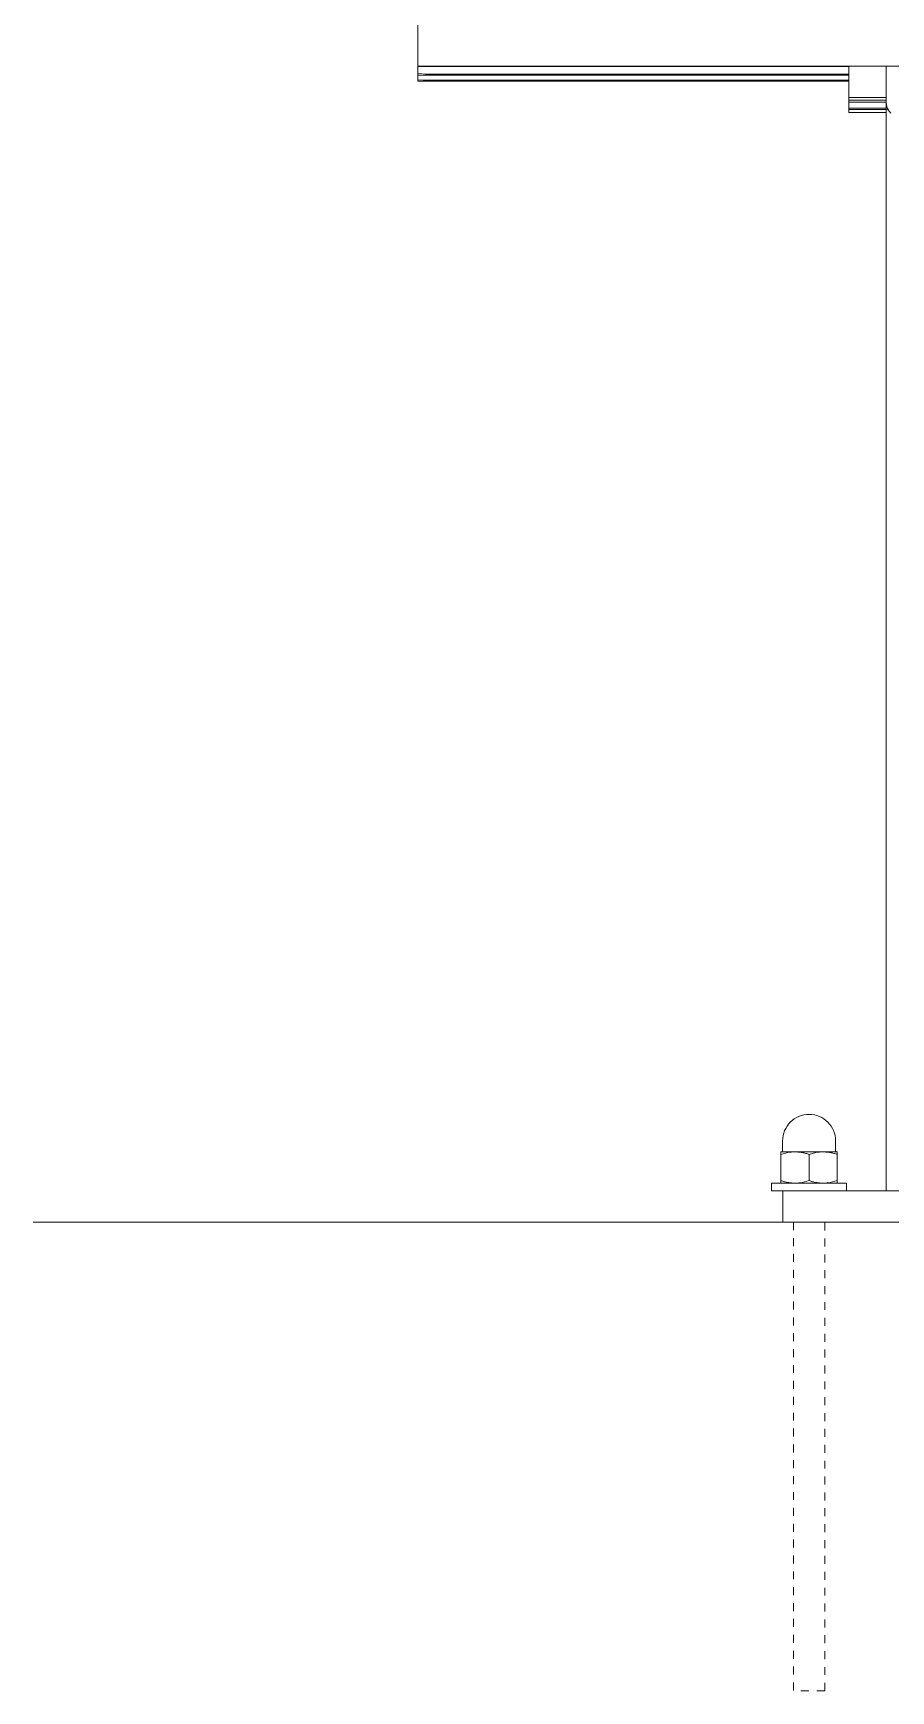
# Model space of a CAD drawing. Header units: inches. Extents: x -1 to 175, y 3 to 130.
# Drawn here: x -0.61 to 10.2, y 88.17 to 109.06 of the extents above; entities that cross this region are included whole.
import ezdxf

# ---------------------------------------------------------------- set-up
doc = ezdxf.new("R2010")
doc.units = ezdxf.units.IN
doc.linetypes.add('HIDDEN', pattern=[1.905, 1.27, -0.635])
doc.layers.add('ZANO_R', color=7, linetype='Continuous', lineweight=0)
doc.layers.add('ZANO_R_przerywana', color=250, linetype='HIDDEN', lineweight=0)

msp = doc.modelspace()

# ---------------------------------------------------------------- linework, layer by layer
at = {"layer": 'ZANO_R'}
for p, q in [((4.238, 110.01747), (4.238, 108.63952)), ((4.238, 108.63952), (4.238, 108.6321)), ((4.238, 108.63197), (4.28713, 108.63554)), ((4.238, 108.5463), (4.238, 108.63197)), ((4.23801, 108.63952), (4.43485, 108.63952)), ((4.28713, 108.63554), (4.33634, 108.63768)), ((4.33634, 108.63768), (4.38559, 108.6384)), ((4.38559, 108.6384), (4.43485, 108.63769)), ((10.1435, 108.63952), (4.43485, 108.63952)), ((9.67106, 108.63769), (4.43485, 108.63769)), ((9.67106, 108.6395), (9.67106, 108.44267)), ((11.79704, 108.63952), (10.1435, 108.63952)), ((10.1435, 108.44197), (10.1435, 108.63952)), ((4.28713, 108.54274), (4.238, 108.5463)), ((4.238, 108.54618), (4.238, 108.52404)), ((4.238, 108.52395), (4.30358, 108.52679)), ((4.238, 108.46931), (4.238, 108.52395)), ((4.30358, 108.46648), (4.238, 108.46931)), ((4.238, 108.46923), (4.238, 108.45208)), ((4.238, 108.45208), (4.43485, 108.45208)), ((4.33634, 108.5406), (4.28713, 108.54274)), ((4.30358, 108.52679), (4.36921, 108.528)), ((4.36921, 108.46527), (4.30358, 108.46648)), ((4.38559, 108.53988), (4.33634, 108.5406)), ((4.36921, 108.528), (4.43485, 108.5276)), ((4.43485, 108.46567), (4.36921, 108.46527)), ((4.43485, 108.54059), (4.38559, 108.53988)), ((9.67106, 108.54059), (4.43485, 108.54059)), ((9.67106, 108.5276), (4.43485, 108.5276)), ((9.67106, 108.46567), (4.43485, 108.46567)), ((9.67106, 108.45208), (4.43485, 108.45208)), ((9.67106, 108.44267), (9.67106, 108.24585)), ((10.1435, 108.18844), (10.1435, 108.44197)), ((9.67106, 108.24585), (9.67106, 108.21099)), ((10.1435, 108.24582), (9.67106, 108.24582)), ((9.67106, 108.18814), (9.67106, 108.21099)), ((10.1435, 108.21094), (9.67106, 108.21094)), ((9.67106, 108.10994), (9.67106, 108.18814)), ((10.1435, 108.18809), (9.67106, 108.18809)), ((9.67106, 108.10994), (9.67106, 108.09536)), ((10.1435, 108.10989), (9.67106, 108.10989)), ((9.67106, 108.09536), (9.67106, 108.05843)), ((10.1435, 108.09531), (9.67106, 108.09531)), ((10.1435, 108.05838), (9.67106, 108.05838)), ((10.14361, 108.18167), (10.1435, 108.18844)), ((10.1435, 108.0932), (10.1435, 108.18411)), ((10.1435, 108.18277), (10.1435, 108.18329)), ((10.1435, 108.16939), (10.1435, 108.17088)), ((10.1435, 108.0537), (10.1435, 108.0932)), ((10.16412, 108.0909), (10.1435, 108.0932)), ((10.1435, 108.05148), (10.1435, 108.0537)), ((10.1435, 108.0426), (10.1435, 108.05148)), ((10.1435, 108.04129), (10.1435, 108.0426)), ((10.1435, 108.03965), (10.1435, 108.04129)), ((10.1435, 108.02368), (10.1435, 108.03965)), ((10.1435, 107.98784), (10.1435, 108.02368)), ((10.14396, 108.17491), (10.14361, 108.18167)), ((10.14454, 108.16817), (10.14396, 108.17491)), ((10.14535, 108.16145), (10.14454, 108.16817)), ((10.1464, 108.15477), (10.14535, 108.16145)), ((10.14767, 108.14812), (10.1464, 108.15477)), ((10.14917, 108.14152), (10.14767, 108.14812)), ((10.15089, 108.13498), (10.14917, 108.14152)), ((10.15284, 108.1285), (10.15089, 108.13498)), ((10.15501, 108.12209), (10.15284, 108.1285)), ((10.1574, 108.11576), (10.15501, 108.12209)), ((10.16001, 108.10951), (10.1574, 108.11576)), ((10.16283, 108.10336), (10.16001, 108.10951)), ((10.16586, 108.09731), (10.16283, 108.10336)), ((10.16412, 108.0909), (10.16973, 108.09025)), ((10.1655, 108.09025), (10.16412, 108.0909)), ((10.16685, 108.08956), (10.1655, 108.09025)), ((10.1691, 108.09137), (10.16586, 108.09731)), ((10.16818, 108.08883), (10.16685, 108.08956)), ((10.16949, 108.08805), (10.16818, 108.08883)), ((10.17253, 108.08554), (10.1691, 108.09137)), ((10.17077, 108.08723), (10.16949, 108.08805)), ((10.17202, 108.08637), (10.17077, 108.08723)), ((10.17617, 108.07983), (10.17253, 108.08554)), ((10.18, 108.07425), (10.17617, 108.07983)), ((10.18402, 108.06881), (10.18, 108.07425)), ((10.18822, 108.0635), (10.18402, 108.06881)), ((10.19261, 108.05835), (10.18822, 108.0635)), ((10.19717, 108.05335), (10.19261, 108.05835)), ((10.20189, 108.04851), (10.19717, 108.05335)), ((10.1435, 107.9659), (10.1435, 107.98784)), ((10.1435, 107.93602), (10.1435, 107.9659)), ((10.1435, 107.91036), (10.1435, 107.93602)), ((10.1435, 107.88192), (10.1435, 107.91036)), ((10.1435, 107.85792), (10.1435, 107.88192)), ((10.1435, 107.83133), (10.1435, 107.85792)), ((10.1435, 107.80194), (10.1435, 107.83133)), ((10.1435, 107.77537), (10.1435, 107.80194)), ((10.1435, 107.75027), (10.1435, 107.77537)), ((10.1435, 107.72258), (10.1435, 107.75027)), ((10.1435, 107.69602), (10.1435, 107.72258)), ((10.1435, 107.66879), (10.1435, 107.69602)), ((10.1435, 107.64252), (10.1435, 107.66879)), ((10.1435, 107.61602), (10.1435, 107.64252)), ((10.1435, 107.59261), (10.1435, 107.61602)), ((10.1435, 107.56199), (10.1435, 107.59261)), ((10.1435, 107.53844), (10.1435, 107.56199)), ((10.1435, 107.50832), (10.1435, 107.53844)), ((10.1435, 107.48359), (10.1435, 107.50832)), ((10.1435, 107.45859), (10.1435, 107.48359)), ((10.1435, 107.43332), (10.1435, 107.45859)), ((10.1435, 107.40561), (10.1435, 107.43332)), ((10.1435, 107.37671), (10.1435, 107.40561)), ((10.1435, 107.34745), (10.1435, 107.37671)), ((10.1435, 107.32961), (10.1435, 107.34745)), ((10.1435, 107.29557), (10.1435, 107.32961)), ((10.1435, 107.27282), (10.1435, 107.29557)), ((10.1435, 107.24236), (10.1435, 107.27282)), ((10.1435, 107.2201), (10.1435, 107.24236)), ((10.1435, 107.19077), (10.1435, 107.2201)), ((10.1435, 107.16473), (10.1435, 107.19077)), ((10.1435, 107.13697), (10.1435, 107.16473)), ((10.1435, 107.11175), (10.1435, 107.13697)), ((10.1435, 107.08234), (10.1435, 107.11175)), ((10.1435, 107.0554), (10.1435, 107.08234)), ((10.1435, 107.02698), (10.1435, 107.0554)), ((10.1435, 107.00312), (10.1435, 107.02698)), ((10.1435, 106.97084), (10.1435, 107.00312)), ((10.1435, 106.95199), (10.1435, 106.97084)), ((10.1435, 106.92097), (10.1435, 106.95199)), ((10.1435, 106.89505), (10.1435, 106.92097)), ((10.1435, 106.86781), (10.1435, 106.89505)), ((10.1435, 106.839), (10.1435, 106.86781)), ((10.1435, 106.81571), (10.1435, 106.839)), ((10.1435, 106.78056), (10.1435, 106.81571)), ((10.1435, 106.76021), (10.1435, 106.78056)), ((10.1435, 106.73085), (10.1435, 106.76021)), ((10.1435, 106.70201), (10.1435, 106.73085)), ((10.1435, 106.68217), (10.1435, 106.70201)), ((10.1435, 106.65132), (10.1435, 106.68217)), ((10.1435, 106.62618), (10.1435, 106.65132)), ((10.1435, 106.59996), (10.1435, 106.62618)), ((10.1435, 106.57048), (10.1435, 106.59996)), ((10.1435, 106.54421), (10.1435, 106.57048)), ((10.1435, 106.52167), (10.1435, 106.54421)), ((10.1435, 106.48775), (10.1435, 106.52167)), ((10.1435, 106.46537), (10.1435, 106.48775)), ((10.1435, 106.43059), (10.1435, 106.46537)), ((10.1435, 106.41137), (10.1435, 106.43059)), ((10.1435, 106.37272), (10.1435, 106.41137)), ((10.1435, 106.35644), (10.1435, 106.37272)), ((10.1435, 106.31651), (10.1435, 106.35644)), ((10.1435, 106.30221), (10.1435, 106.31651)), ((10.1435, 106.24776), (10.1435, 106.30221)), ((10.1435, 106.23498), (10.1435, 106.24776)), ((10.1435, 106.19227), (10.1435, 106.23498)), ((10.1435, 106.1748), (10.1435, 106.19227)), ((10.1435, 106.13724), (10.1435, 106.1748)), ((10.1435, 106.11427), (10.1435, 106.13724)), ((10.1435, 106.08365), (10.1435, 106.11427)), ((10.1435, 106.06327), (10.1435, 106.08365)), ((10.1435, 106.03177), (10.1435, 106.06327)), ((10.1435, 106.00197), (10.1435, 106.03177)), ((10.1435, 105.97197), (10.1435, 106.00197)), ((10.1435, 105.95416), (10.1435, 105.97197)), ((10.1435, 105.92376), (10.1435, 105.95416)), ((10.1435, 105.89596), (10.1435, 105.92376)), ((10.1435, 105.86387), (10.1435, 105.89596)), ((10.1435, 105.84256), (10.1435, 105.86387)), ((10.1435, 105.8064), (10.1435, 105.84256)), ((10.1435, 105.77819), (10.1435, 105.8064)), ((10.1435, 105.75659), (10.1435, 105.77819)), ((10.1435, 105.73493), (10.1435, 105.75659)), ((10.1435, 105.70579), (10.1435, 105.73493)), ((10.1435, 105.67971), (10.1435, 105.70579)), ((10.1435, 105.65069), (10.1435, 105.67971)), ((10.1435, 105.62553), (10.1435, 105.65069)), ((10.1435, 105.59796), (10.1435, 105.62553)), ((10.1435, 105.57728), (10.1435, 105.59796)), ((10.1435, 105.53677), (10.1435, 105.57728)), ((10.1435, 105.51441), (10.1435, 105.53677)), ((10.1435, 105.49198), (10.1435, 105.51441)), ((10.1435, 105.45626), (10.1435, 105.49198)), ((10.1435, 105.43445), (10.1435, 105.45626)), ((10.1435, 105.40504), (10.1435, 105.43445)), ((10.1435, 105.37478), (10.1435, 105.40504)), ((10.1435, 105.35211), (10.1435, 105.37478)), ((10.1435, 105.32418), (10.1435, 105.35211)), ((10.1435, 105.3003), (10.1435, 105.32418)), ((10.1435, 105.26982), (10.1435, 105.3003)), ((10.1435, 105.24088), (10.1435, 105.26982)), ((10.1435, 105.21006), (10.1435, 105.24088)), ((10.1435, 105.18756), (10.1435, 105.21006)), ((10.1435, 105.15906), (10.1435, 105.18756)), ((10.1435, 105.12414), (10.1435, 105.15906)), ((10.1435, 105.1006), (10.1435, 105.12414)), ((10.1435, 105.07657), (10.1435, 105.1006)), ((10.1435, 105.05333), (10.1435, 105.07657)), ((10.1435, 105.02316), (10.1435, 105.05333)), ((10.1435, 105.00067), (10.1435, 105.02316)), ((10.1435, 104.96572), (10.1435, 105.00067)), ((10.1435, 104.94102), (10.1435, 104.96572)), ((10.1435, 104.91184), (10.1435, 104.94102)), ((10.1435, 104.88065), (10.1435, 104.91184)), ((10.1435, 104.85822), (10.1435, 104.88065)), ((10.1435, 104.82266), (10.1435, 104.85822)), ((10.1435, 104.80754), (10.1435, 104.82266)), ((10.1435, 104.77688), (10.1435, 104.80754)), ((10.1435, 104.74978), (10.1435, 104.77688)), ((10.1435, 104.71559), (10.1435, 104.74978)), ((10.1435, 104.6911), (10.1435, 104.71559)), ((10.1435, 104.66627), (10.1435, 104.6911)), ((10.1435, 104.64002), (10.1435, 104.66627)), ((10.1435, 104.60314), (10.1435, 104.64002)), ((10.1435, 104.58448), (10.1435, 104.60314)), ((10.1435, 104.54984), (10.1435, 104.58448)), ((10.1435, 104.52668), (10.1435, 104.54984)), ((10.1435, 104.49165), (10.1435, 104.52668)), ((10.1435, 104.4718), (10.1435, 104.49165)), ((10.1435, 104.45947), (10.1435, 104.4718)), ((10.1435, 104.37932), (10.1435, 104.45947)), ((10.1435, 104.36336), (10.1435, 104.37932)), ((10.1435, 104.34147), (10.1435, 104.36336)), ((10.1435, 104.30519), (10.1435, 104.34147)), ((10.1435, 104.28559), (10.1435, 104.30519)), ((10.1435, 104.25324), (10.1435, 104.28559)), ((10.1435, 104.2271), (10.1435, 104.25324)), ((10.1435, 104.19335), (10.1435, 104.2271)), ((10.1435, 104.17264), (10.1435, 104.19335)), ((10.1435, 104.1374), (10.1435, 104.17264)), ((10.1435, 104.11155), (10.1435, 104.1374)), ((10.1435, 104.08549), (10.1435, 104.11155)), ((10.1435, 104.05914), (10.1435, 104.08549)), ((10.1435, 104.03318), (10.1435, 104.05914)), ((10.1435, 104.00718), (10.1435, 104.03318)), ((10.1435, 103.97503), (10.1435, 104.00718)), ((10.1435, 103.95288), (10.1435, 103.97503)), ((10.1435, 103.91856), (10.1435, 103.95288)), ((10.1435, 103.90267), (10.1435, 103.91856)), ((10.1435, 103.85741), (10.1435, 103.90267)), ((10.1435, 103.83757), (10.1435, 103.85741)), ((10.1435, 103.80254), (10.1435, 103.83757)), ((10.1435, 103.77736), (10.1435, 103.80254)), ((10.1435, 103.75784), (10.1435, 103.77736)), ((10.1435, 103.72793), (10.1435, 103.75784)), ((10.1435, 103.6914), (10.1435, 103.72793)), ((10.1435, 103.67803), (10.1435, 103.6914)), ((10.1435, 103.64593), (10.1435, 103.67803)), ((10.1435, 103.61143), (10.1435, 103.64593)), ((10.1435, 103.58468), (10.1435, 103.61143)), ((10.1435, 103.55933), (10.1435, 103.58468)), ((10.1435, 103.53106), (10.1435, 103.55933)), ((10.1435, 103.50418), (10.1435, 103.53106)), ((10.1435, 103.47727), (10.1435, 103.50418)), ((10.1435, 103.45031), (10.1435, 103.47727)), ((10.1435, 103.4233), (10.1435, 103.45031)), ((10.1435, 103.39626), (10.1435, 103.4233)), ((10.1435, 103.36918), (10.1435, 103.39626)), ((10.1435, 103.34205), (10.1435, 103.36918)), ((10.1435, 103.31351), (10.1435, 103.34205)), ((10.1435, 103.28768), (10.1435, 103.31351)), ((10.1435, 103.26044), (10.1435, 103.28768)), ((10.1435, 103.23137), (10.1435, 103.26044)), ((10.1435, 103.20135), (10.1435, 103.23137)), ((10.1435, 103.17847), (10.1435, 103.20135)), ((10.1435, 103.14739), (10.1435, 103.17847)), ((10.1435, 103.12093), (10.1435, 103.14739)), ((10.1435, 103.09616), (10.1435, 103.12093)), ((10.1435, 103.06594), (10.1435, 103.09616)), ((10.1435, 103.03592), (10.1435, 103.06594)), ((10.1435, 103.01351), (10.1435, 103.03592)), ((10.1435, 102.98267), (10.1435, 103.01351)), ((10.1435, 102.95934), (10.1435, 102.98267)), ((10.1435, 102.93376), (10.1435, 102.95934)), ((10.1435, 102.89896), (10.1435, 102.93376)), ((10.1435, 102.85955), (10.1435, 102.89896)), ((10.1435, 102.84475), (10.1435, 102.85955)), ((10.1435, 102.81507), (10.1435, 102.84475)), ((10.1435, 102.787), (10.1435, 102.81507)), ((10.1435, 102.75582), (10.1435, 102.787)), ((10.1435, 102.73103), (10.1435, 102.75582)), ((10.1435, 102.68875), (10.1435, 102.73103)), ((10.1435, 102.67827), (10.1435, 102.68875)), ((10.1435, 102.63596), (10.1435, 102.67827)), ((10.1435, 102.62204), (10.1435, 102.63596)), ((10.1435, 102.56581), (10.1435, 102.62204)), ((10.1435, 102.5612), (10.1435, 102.56581)), ((10.1435, 102.51233), (10.1435, 102.5612)), ((10.1435, 102.48963), (10.1435, 102.51233)), ((10.1435, 102.45334), (10.1435, 102.48963)), ((10.1435, 102.43324), (10.1435, 102.45334)), ((10.1435, 102.4011), (10.1435, 102.43324)), ((10.1435, 102.37116), (10.1435, 102.4011)), ((10.1435, 102.34756), (10.1435, 102.37116)), ((10.1435, 102.31268), (10.1435, 102.34756)), ((10.1435, 102.28462), (10.1435, 102.31268)), ((10.1435, 102.2618), (10.1435, 102.28462)), ((10.1435, 102.23297), (10.1435, 102.2618)), ((10.1435, 102.21855), (10.1435, 102.23297)), ((10.1435, 102.17558), (10.1435, 102.21855)), ((10.1435, 102.14493), (10.1435, 102.17558)), ((10.1435, 102.1159), (10.1435, 102.14493)), ((10.1435, 102.08911), (10.1435, 102.1159)), ((10.1435, 102.06952), (10.1435, 102.08911)), ((10.1435, 102.04563), (10.1435, 102.06952)), ((10.1435, 102.00343), (10.1435, 102.04563)), ((10.1435, 101.98099), (10.1435, 102.00343)), ((10.1435, 101.95882), (10.1435, 101.98099)), ((10.1435, 101.93058), (10.1435, 101.95882)), ((10.1435, 101.90852), (10.1435, 101.93058)), ((10.1435, 101.87216), (10.1435, 101.90852)), ((10.1435, 101.84333), (10.1435, 101.87216)), ((10.1435, 101.82269), (10.1435, 101.84333)), ((10.1435, 101.78462), (10.1435, 101.82269)), ((10.1435, 101.76795), (10.1435, 101.78462)), ((10.1435, 101.73697), (10.1435, 101.76795)), ((10.1435, 101.69714), (10.1435, 101.73697)), ((10.1435, 101.67857), (10.1435, 101.69714)), ((10.1435, 101.65333), (10.1435, 101.67857)), ((10.1435, 101.62817), (10.1435, 101.65333)), ((10.1435, 101.60921), (10.1435, 101.62817)), ((10.1435, 101.56587), (10.1435, 101.60921)), ((10.1435, 101.54186), (10.1435, 101.56587)), ((10.1435, 101.52162), (10.1435, 101.54186)), ((10.1435, 101.48049), (10.1435, 101.52162)), ((10.1435, 101.46653), (10.1435, 101.48049)), ((10.1435, 101.4336), (10.1435, 101.46653)), ((10.1435, 101.39524), (10.1435, 101.4336)), ((10.1435, 101.3762), (10.1435, 101.39524)), ((10.1435, 101.34733), (10.1435, 101.3762)), ((10.1435, 101.32581), (10.1435, 101.34733)), ((10.1435, 101.30126), (10.1435, 101.32581)), ((10.1435, 101.26029), (10.1435, 101.30126)), ((10.1435, 101.24059), (10.1435, 101.26029)), ((10.1435, 101.21658), (10.1435, 101.24059)), ((10.1435, 101.18153), (10.1435, 101.21658)), ((10.1435, 101.16043), (10.1435, 101.18153)), ((10.1435, 101.12429), (10.1435, 101.16043)), ((10.1435, 101.10429), (10.1435, 101.12429)), ((10.1435, 101.07393), (10.1435, 101.10429)), ((10.1435, 101.04816), (10.1435, 101.07393)), ((10.1435, 101.01481), (10.1435, 101.04816)), ((10.1435, 100.99205), (10.1435, 101.01481)), ((10.1435, 100.9708), (10.1435, 100.99205)), ((10.1435, 100.93594), (10.1435, 100.9708)), ((10.1435, 100.88629), (10.1435, 100.93594)), ((10.1435, 100.87984), (10.1435, 100.88629)), ((10.1435, 100.82702), (10.1435, 100.87984)), ((10.1435, 100.82333), (10.1435, 100.82702)), ((10.1435, 100.76807), (10.1435, 100.82333)), ((10.1435, 100.75562), (10.1435, 100.76807)), ((10.1435, 100.71242), (10.1435, 100.75562)), ((10.1435, 100.69219), (10.1435, 100.71242)), ((10.1435, 100.65818), (10.1435, 100.69219)), ((10.1435, 100.6184), (10.1435, 100.65818)), ((10.1435, 100.60535), (10.1435, 100.6184)), ((10.1435, 100.5706), (10.1435, 100.60535)), ((10.1435, 100.54749), (10.1435, 100.5706)), ((10.1435, 100.52081), (10.1435, 100.54749)), ((10.1435, 100.49352), (10.1435, 100.52081)), ((10.1435, 100.46675), (10.1435, 100.49352)), ((10.1435, 100.4364), (10.1435, 100.46675)), ((10.1435, 100.41373), (10.1435, 100.4364)), ((10.1435, 100.38204), (10.1435, 100.41373)), ((10.1435, 100.35792), (10.1435, 100.38204)), ((10.1435, 100.32754), (10.1435, 100.35792)), ((10.1435, 100.29848), (10.1435, 100.32754)), ((10.1435, 100.26899), (10.1435, 100.29848)), ((10.1435, 100.25243), (10.1435, 100.26899)), ((10.1435, 100.21465), (10.1435, 100.25243)), ((10.1435, 100.19318), (10.1435, 100.21465)), ((10.1435, 100.16025), (10.1435, 100.19318)), ((10.1435, 100.13492), (10.1435, 100.16025)), ((10.1435, 100.10855), (10.1435, 100.13492)), ((10.1435, 100.07982), (10.1435, 100.10855)), ((10.1435, 100.05296), (10.1435, 100.07982)), ((10.1435, 100.0269), (10.1435, 100.05296)), ((10.1435, 99.99723), (10.1435, 100.0269)), ((10.1435, 99.97092), (10.1435, 99.99723)), ((10.1435, 99.94014), (10.1435, 99.97092)), ((10.1435, 99.91366), (10.1435, 99.94014)), ((10.1435, 99.88613), (10.1435, 99.91366)), ((10.1435, 99.85707), (10.1435, 99.88613)), ((10.1435, 99.83437), (10.1435, 99.85707)), ((10.1435, 99.8046), (10.1435, 99.83437)), ((10.1435, 99.77405), (10.1435, 99.8046)), ((10.1435, 99.75205), (10.1435, 99.77405)), ((10.1435, 99.71795), (10.1435, 99.75205)), ((10.1435, 99.69539), (10.1435, 99.71795)), ((10.1435, 99.66702), (10.1435, 99.69539)), ((10.1435, 99.64174), (10.1435, 99.66702)), ((10.1435, 99.60847), (10.1435, 99.64174)), ((10.1435, 99.58321), (10.1435, 99.60847)), ((10.1435, 99.55639), (10.1435, 99.58321)), ((10.1435, 99.53062), (10.1435, 99.55639)), ((10.1435, 99.50222), (10.1435, 99.53062)), ((10.1435, 99.47436), (10.1435, 99.50222)), ((10.1435, 99.44597), (10.1435, 99.47436)), ((10.1435, 99.41708), (10.1435, 99.44597)), ((10.1435, 99.3914), (10.1435, 99.41708)), ((10.1435, 99.36681), (10.1435, 99.3914)), ((10.1435, 99.33599), (10.1435, 99.36681)), ((10.1435, 99.31191), (10.1435, 99.33599)), ((10.1435, 99.28069), (10.1435, 99.31191)), ((10.1435, 99.2605), (10.1435, 99.28069)), ((10.1435, 99.22566), (10.1435, 99.2605)), ((10.1435, 99.20054), (10.1435, 99.22566)), ((10.1435, 99.17), (10.1435, 99.20054)), ((10.1435, 99.14797), (10.1435, 99.17)), ((10.1435, 99.11243), (10.1435, 99.14797)), ((10.1435, 99.09284), (10.1435, 99.11243)), ((10.1435, 99.05006), (10.1435, 99.09284)), ((10.1435, 99.03865), (10.1435, 99.05006)), ((10.1435, 98.98325), (10.1435, 99.03865)), ((10.1435, 98.96991), (10.1435, 98.98325)), ((10.1435, 98.92923), (10.1435, 98.96991)), ((10.1435, 98.90874), (10.1435, 98.92923)), ((10.1435, 98.87357), (10.1435, 98.90874)), ((10.1435, 98.85288), (10.1435, 98.87357)), ((10.1435, 98.82014), (10.1435, 98.85288)), ((10.1435, 98.79853), (10.1435, 98.82014)), ((10.1435, 98.7683), (10.1435, 98.79853)), ((10.1435, 98.74133), (10.1435, 98.7683)), ((10.1435, 98.71257), (10.1435, 98.74133)), ((10.1435, 98.6858), (10.1435, 98.71257)), ((10.1435, 98.6559), (10.1435, 98.6858)), ((10.1435, 98.63359), (10.1435, 98.6559)), ((10.1435, 98.60008), (10.1435, 98.63359)), ((10.1435, 98.57827), (10.1435, 98.60008)), ((10.1435, 98.55038), (10.1435, 98.57827)), ((10.1435, 98.52353), (10.1435, 98.55038)), ((10.1435, 98.49313), (10.1435, 98.52353)), ((10.1435, 98.46881), (10.1435, 98.49313)), ((10.1435, 98.43385), (10.1435, 98.46881)), ((10.1435, 98.4112), (10.1435, 98.43385)), ((10.1435, 98.38787), (10.1435, 98.4112)), ((10.1435, 98.35746), (10.1435, 98.38787)), ((10.1435, 98.32889), (10.1435, 98.35746)), ((10.1435, 98.3064), (10.1435, 98.32889)), ((10.1435, 98.27997), (10.1435, 98.3064)), ((10.1435, 98.25026), (10.1435, 98.27997)), ((10.1435, 98.22235), (10.1435, 98.25026)), ((10.1435, 98.19717), (10.1435, 98.22235)), ((10.1435, 98.1695), (10.1435, 98.19717)), ((10.1435, 98.14382), (10.1435, 98.1695)), ((10.1435, 98.10899), (10.1435, 98.14382)), ((10.1435, 98.08515), (10.1435, 98.10899)), ((10.1435, 98.06124), (10.1435, 98.08515)), ((10.1435, 98.03494), (10.1435, 98.06124)), ((10.1435, 98.01065), (10.1435, 98.03494)), ((10.1435, 97.98199), (10.1435, 98.01065)), ((10.1435, 97.96098), (10.1435, 97.98199)), ((10.1435, 97.9258), (10.1435, 97.96098)), ((10.1435, 97.90136), (10.1435, 97.9258)), ((10.1435, 97.87073), (10.1435, 97.90136)), ((10.1435, 97.84425), (10.1435, 97.87073)), ((10.1435, 97.82011), (10.1435, 97.84425)), ((10.1435, 97.79296), (10.1435, 97.82011)), ((10.1435, 97.76811), (10.1435, 97.79296)), ((10.1435, 97.74727), (10.1435, 97.76811)), ((10.1435, 97.70477), (10.1435, 97.74727)), ((10.1435, 97.6984), (10.1435, 97.70477)), ((10.1435, 97.66064), (10.1435, 97.6984)), ((10.1435, 97.62963), (10.1435, 97.66064)), ((10.1435, 97.60566), (10.1435, 97.62963)), ((10.1435, 97.57509), (10.1435, 97.60566)), ((10.1435, 97.55173), (10.1435, 97.57509)), ((10.1435, 97.52173), (10.1435, 97.55173)), ((10.1435, 97.50027), (10.1435, 97.52173)), ((10.1435, 97.46427), (10.1435, 97.50027)), ((10.1435, 97.44587), (10.1435, 97.46427)), ((10.1435, 97.41265), (10.1435, 97.44587)), ((10.1435, 97.39152), (10.1435, 97.41265)), ((10.1435, 97.35565), (10.1435, 97.39152)), ((10.1435, 97.3357), (10.1435, 97.35565)), ((10.1435, 97.30468), (10.1435, 97.3357)), ((10.1435, 97.25622), (10.1435, 97.30468)), ((10.1435, 97.22992), (10.1435, 97.25622)), ((10.1435, 97.20356), (10.1435, 97.22992)), ((10.1435, 97.17588), (10.1435, 97.20356)), ((10.1435, 97.1577), (10.1435, 97.17588)), ((10.1435, 97.12384), (10.1435, 97.1577)), ((10.1435, 97.0977), (10.1435, 97.12384)), ((10.1435, 97.07084), (10.1435, 97.0977)), ((10.1435, 97.04522), (10.1435, 97.07084)), ((10.1435, 97.01733), (10.1435, 97.04522)), ((10.1435, 96.99245), (10.1435, 97.01733)), ((10.1435, 96.96359), (10.1435, 96.99245)), ((10.1435, 96.9394), (10.1435, 96.96359)), ((10.1435, 96.90962), (10.1435, 96.9394)), ((10.1435, 96.88607), (10.1435, 96.90962)), ((10.1435, 96.85542), (10.1435, 96.88607)), ((10.1435, 96.83247), (10.1435, 96.85542)), ((10.1435, 96.80557), (10.1435, 96.83247)), ((10.1435, 96.77861), (10.1435, 96.80557)), ((10.1435, 96.75158), (10.1435, 96.77861)), ((10.1435, 96.72449), (10.1435, 96.75158)), ((10.1435, 96.69733), (10.1435, 96.72449)), ((10.1435, 96.67011), (10.1435, 96.69733)), ((10.1435, 96.64283), (10.1435, 96.67011)), ((10.1435, 96.61549), (10.1435, 96.64283)), ((10.1435, 96.58808), (10.1435, 96.61549)), ((10.1435, 96.56126), (10.1435, 96.58808)), ((10.1435, 96.5331), (10.1435, 96.56126)), ((10.1435, 96.50753), (10.1435, 96.5331)), ((10.1435, 96.48431), (10.1435, 96.50753)), ((10.1435, 96.45958), (10.1435, 96.48431)), ((10.1435, 96.4274), (10.1435, 96.45958)), ((10.1435, 96.40757), (10.1435, 96.4274)), ((10.1435, 96.3823), (10.1435, 96.40757)), ((10.1435, 96.35224), (10.1435, 96.3823)), ((10.1435, 96.32993), (10.1435, 96.35224)), ((10.1435, 96.30635), (10.1435, 96.32993)), ((10.1435, 96.27526), (10.1435, 96.30635)), ((10.1435, 96.24788), (10.1435, 96.27526)), ((10.1435, 96.22662), (10.1435, 96.24788)), ((10.1435, 96.19844), (10.1435, 96.22662)), ((10.1435, 96.1702), (10.1435, 96.19844)), ((10.1435, 96.14721), (10.1435, 96.1702)), ((10.1435, 96.11607), (10.1435, 96.14721)), ((10.1435, 96.09036), (10.1435, 96.11607)), ((10.1435, 96.06699), (10.1435, 96.09036)), ((10.1435, 96.04265), (10.1435, 96.06699)), ((10.1435, 96.01415), (10.1435, 96.04265)), ((10.1435, 95.98661), (10.1435, 96.01415)), ((10.1435, 95.96172), (10.1435, 95.98661)), ((10.1435, 95.93939), (10.1435, 95.96172)), ((10.1435, 95.90861), (10.1435, 95.93939)), ((10.1435, 95.88261), (10.1435, 95.90861)), ((10.1435, 95.85955), (10.1435, 95.88261)), ((10.1435, 95.83293), (10.1435, 95.85955)), ((10.1435, 95.80304), (10.1435, 95.83293)), ((10.1435, 95.78307), (10.1435, 95.80304)), ((10.1435, 95.75384), (10.1435, 95.78307)), ((10.1435, 95.7283), (10.1435, 95.75384)), ((10.1435, 95.69404), (10.1435, 95.7283)), ((10.1435, 95.67752), (10.1435, 95.69404)), ((10.1435, 95.63295), (10.1435, 95.67752)), ((10.1435, 95.62482), (10.1435, 95.63295)), ((10.1435, 95.57328), (10.1435, 95.62482)), ((10.1435, 95.56031), (10.1435, 95.57328)), ((10.1435, 95.51961), (10.1435, 95.56031)), ((10.1435, 95.50068), (10.1435, 95.51961)), ((10.1435, 95.46709), (10.1435, 95.50068)), ((10.1435, 95.4523), (10.1435, 95.46709)), ((10.1435, 95.41961), (10.1435, 95.4523)), ((10.1435, 95.39272), (10.1435, 95.41961)), ((10.1435, 95.36782), (10.1435, 95.39272)), ((10.1435, 95.34485), (10.1435, 95.36782)), ((10.1435, 95.31481), (10.1435, 95.34485)), ((10.1435, 95.29377), (10.1435, 95.31481)), ((10.1435, 95.2649), (10.1435, 95.29377)), ((10.1435, 95.23823), (10.1435, 95.2649)), ((10.1435, 95.21213), (10.1435, 95.23823)), ((10.1435, 95.18839), (10.1435, 95.21213)), ((10.1435, 95.16235), (10.1435, 95.18839)), ((10.1435, 95.13614), (10.1435, 95.16235)), ((10.1435, 95.1089), (10.1435, 95.13614)), ((10.1435, 95.08525), (10.1435, 95.1089)), ((10.1435, 95.05773), (10.1435, 95.08525)), ((10.1435, 95.03646), (10.1435, 95.05773)), ((10.1435, 95.00719), (10.1435, 95.03646)), ((10.1435, 94.98098), (10.1435, 95.00719)), ((10.1435, 94.95372), (10.1435, 94.98098)), ((10.1435, 94.93206), (10.1435, 94.95372)), ((10.1435, 94.90456), (10.1435, 94.93206)), ((10.1435, 94.8772), (10.1435, 94.90456)), ((10.1435, 94.85502), (10.1435, 94.8772)), ((10.1435, 94.83088), (10.1435, 94.85502)), ((10.1435, 94.80773), (10.1435, 94.83088)), ((10.1435, 94.77916), (10.1435, 94.80773)), ((10.1435, 94.74923), (10.1435, 94.77916)), ((10.1435, 94.72963), (10.1435, 94.74923)), ((10.1435, 94.69797), (10.1435, 94.72963)), ((10.1435, 94.67557), (10.1435, 94.69797)), ((10.1435, 94.64957), (10.1435, 94.67557)), ((10.1435, 94.62551), (10.1435, 94.64957)), ((13.09967, 94.46632), (8.84086, 94.46632)), ((8.84086, 94.46632), (8.84086, 94.07262)), ((10.1435, 94.59825), (10.1435, 94.62551)), ((10.1435, 94.57512), (10.1435, 94.59825)), ((10.1435, 94.54771), (10.1435, 94.57512)), ((10.1435, 94.52351), (10.1435, 94.54771)), ((10.1435, 94.49723), (10.1435, 94.52351)), ((10.1435, 94.46984), (10.1435, 94.49723)), ((10.1435, 94.46632), (10.1435, 94.46984)), ((8.84086, 94.07262), (13.09967, 94.07262))]:
    msp.add_line(p, q, dxfattribs=at)
for points in [[(8.69858, 94.46632), (9.64346, 94.46632)], [(-0.61164, 94.07262), (174.97811, 94.07262)]]:
    msp.add_lwpolyline(points, dxfattribs=at)
at = {"layer": 'ZANO_R_przerywana'}
for p, q in [((8.83637, 95.09624), (8.83637, 94.96829)), ((9.50566, 94.96829), (9.50566, 95.09624)), ((8.81669, 94.9268), (8.81669, 94.95845)), ((8.99385, 94.95845), (8.81669, 94.95845)), ((8.81669, 94.9268), (8.81669, 94.59639)), ((9.34818, 94.95845), (8.99385, 94.95845)), ((9.17102, 94.9268), (9.17102, 94.59639)), ((9.52535, 94.95845), (9.34818, 94.95845)), ((9.52535, 94.9268), (9.52535, 94.95845)), ((9.52535, 94.9268), (9.52535, 94.59639)), ((8.69858, 94.56475), (8.69858, 94.46632)), ((9.64346, 94.56475), (8.69858, 94.56475)), ((8.81669, 94.56475), (8.81669, 94.59639)), ((9.52535, 94.56475), (9.52535, 94.59639)), ((9.64346, 94.46632), (9.64346, 94.56475))]:
    msp.add_line(p, q, dxfattribs=at)
at = {"layer": 'ZANO_R_przerywana', "ltscale": 0.05}
for p, q in [((8.97417, 94.07262), (8.97417, 88.16712)), ((9.36787, 88.16712), (9.36787, 94.07262)), ((9.36787, 88.16712), (8.97417, 88.16712))]:
    msp.add_line(p, q, dxfattribs=at)
at = {"layer": 'ZANO_R_przerywana', "flags": 128}
for points in [[(8.81669, 94.9268), (8.90349, 94.94976), (8.99385, 94.95845)], [(9.17102, 94.9268), (9.25782, 94.94976), (9.34818, 94.95845)], [(9.17102, 94.59639), (9.08422, 94.57343), (8.99385, 94.56475)], [(9.52535, 94.59639), (9.43855, 94.57343), (9.34818, 94.56475)]]:
    msp.add_lwpolyline(points, dxfattribs=at)
at = {"layer": 'ZANO_R_przerywana'}
for centre, radius, start, end in [((9.17102, 95.09624), 0.33465, 0, 180), ((8.82653, 94.96829), 0.00984, 270, 0), ((8.98932, 94.42137), 0.53709, 70.226911, 89.51668), ((9.34365, 94.42137), 0.53709, 70.226929, 89.516663), ((9.51551, 94.96829), 0.00984, 180, 270), ((8.99839, 95.10185), 0.53712, 250.227875, 269.516419), ((9.35272, 95.10185), 0.53713, 250.227928, 269.516399)]:
    msp.add_arc(centre, radius, start, end, dxfattribs=at)

doc.saveas('drawing.dxf')
